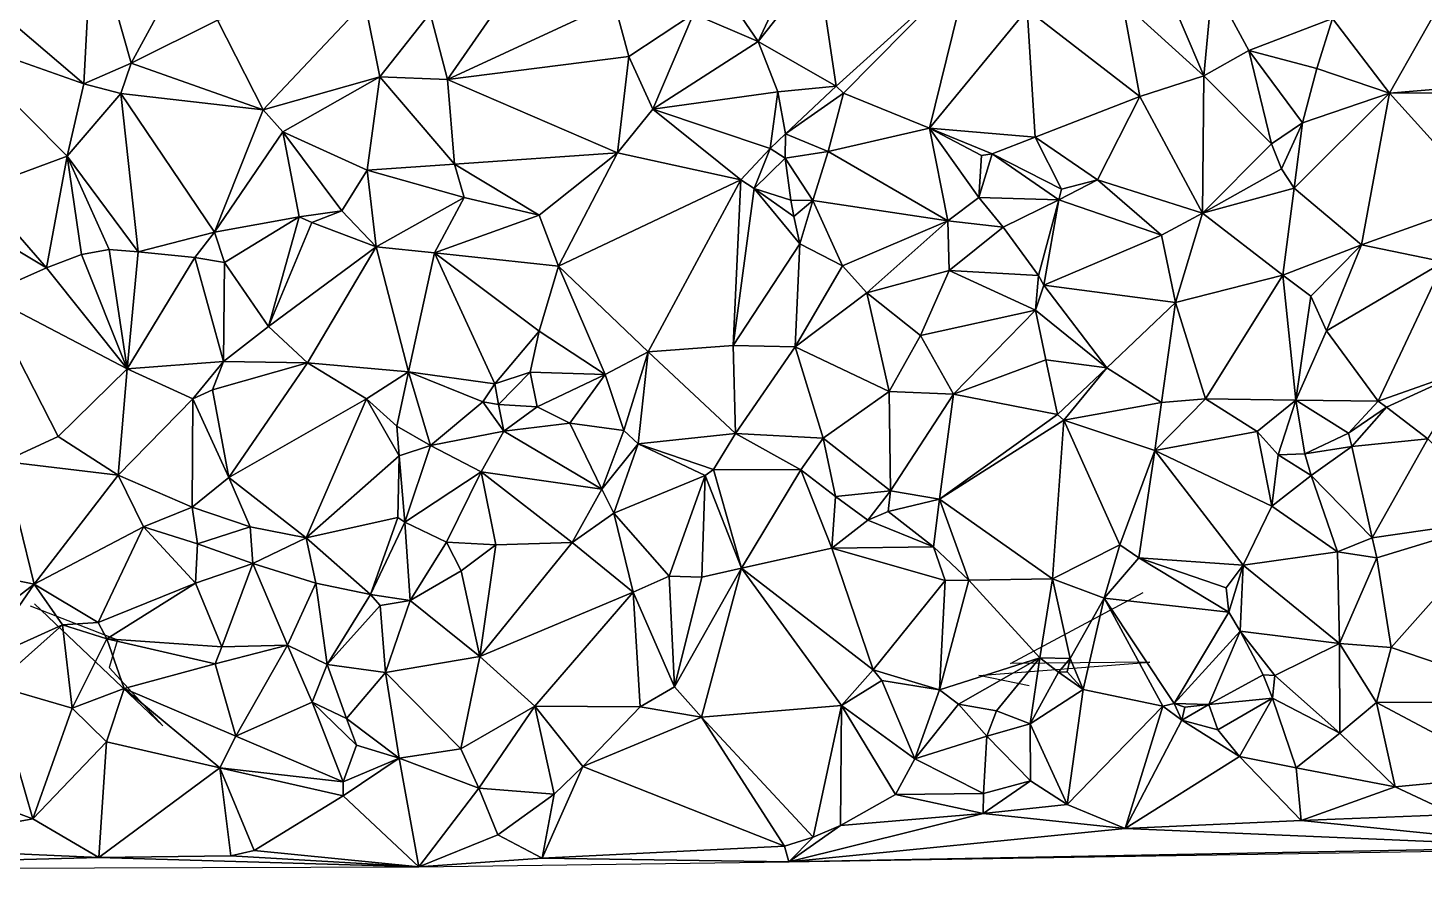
# Model space of a CAD drawing. Header units: metres. Extents: x -15.6 to 15.1, y -15 to 15.
# Drawn here: x -5.18 to 7.87, y -14.97 to -7.11 of the extents above; entities that cross this region are included whole.
import ezdxf

# ---------------------------------------------------------------- set-up
doc = ezdxf.new("R2010")
doc.units = ezdxf.units.M
doc.layers.add('CRACKS', color=1, linetype='Continuous')
doc.layers.add('STREET_MESH', color=7, linetype='Continuous')

msp = doc.modelspace()

# ---------------------------------------------------------------- linework, layer by layer
at = {"layer": 'CRACKS'}
for points in [[(4.179, -13.261, 0.1), (3.707, -13.165, 0.1), (5.307, -13.04, 0.1), (4.003, -13.053, 0.1), (5.244, -12.389, 0.1)], [(-5.161, -12.513, 0.1), (-4.343, -12.832, 0.1), (-4.42, -13.089, 0.1), (-3.921, -13.635, 0.1), (-5.118, -12.495, 0.1)]]:
    msp.add_polyline3d(points, dxfattribs=at)
at = {"layer": 'STREET_MESH'}
for points in [[(-4.581, -6.151), (-5.511, -6.905), (-4.658, -7.631)], [(-4.216, -7.439), (-4.581, -6.151), (-4.658, -7.631)], [(-4.216, -7.439), (-3.813, -6.699), (-4.581, -6.151)], [(-0.45, -6.426), (-1.422, -6.971), (-1.259, -7.591)], [(-0.45, -6.426), (-1.259, -7.591), (0.299, -6.873)], [(2.01, -6.453), (1.178, -6.552), (1.647, -7.237)], [(2.208, -6.527), (2.01, -6.453), (1.647, -7.237)], [(1.178, -6.552), (1.042, -6.978), (1.647, -7.237)], [(2.374, -7.654), (2.208, -6.527), (1.647, -7.237)], [(2.208, -6.527), (2.374, -7.654), (3.621, -6.527)], [(2.374, -7.654), (2.443, -7.72), (3.621, -6.527)], [(2.443, -7.72), (3.247, -8.047), (3.621, -6.527)], [(3.247, -8.047), (4.161, -6.938), (3.621, -6.527)], [(5.053, -6.868), (5.812, -7.558), (5.406, -6.606)], [(5.812, -7.558), (5.894, -6.692), (5.406, -6.606)], [(-3.813, -6.699), (-4.216, -7.439), (-3.408, -7.037)], [(6.233, -7.321), (5.894, -6.692), (5.812, -7.558)], [(5.894, -6.692), (6.233, -7.321), (7.014, -7.022)], [(7.549, -7.721), (8.128, -6.693), (7.014, -7.022)], [(8.128, -6.693), (7.549, -7.721), (8.545, -7.634)], [(-5.511, -6.905), (-5.933, -7.183), (-4.658, -7.631)], [(-2.983, -7.874), (-2.031, -6.87), (-3.408, -7.037)], [(-1.891, -7.568), (-2.031, -6.87), (-2.983, -7.874)], [(-1.891, -7.568), (-1.422, -6.971), (-2.031, -6.87)], [(-1.259, -7.591), (0.437, -7.376), (0.299, -6.873)], [(0.437, -7.376), (1.042, -6.978), (0.299, -6.873)], [(5.212, -7.75), (5.053, -6.868), (4.161, -6.938)], [(5.053, -6.868), (5.212, -7.75), (5.812, -7.558)], [(-4.216, -7.439), (-2.983, -7.874), (-3.408, -7.037)], [(-1.422, -6.971), (-1.891, -7.568), (-1.259, -7.591)], [(1.042, -6.978), (0.437, -7.376), (0.661, -7.869)], [(1.042, -6.978), (0.661, -7.869), (1.647, -7.237)], [(4.161, -6.938), (3.247, -8.047), (4.235, -8.132)], [(5.212, -7.75), (4.161, -6.938), (4.235, -8.132)], [(7.014, -7.022), (6.233, -7.321), (6.868, -7.489)], [(7.549, -7.721), (7.014, -7.022), (6.868, -7.489)], [(-5.933, -7.183), (-4.813, -8.308), (-4.658, -7.631)], [(-5.649, -8.617), (-4.813, -8.308), (-5.933, -7.183)], [(0.661, -7.869), (1.828, -7.708), (1.647, -7.237)], [(1.828, -7.708), (2.374, -7.654), (1.647, -7.237)], [(-4.313, -7.724), (-4.216, -7.439), (-4.658, -7.631)], [(-2.983, -7.874), (-4.216, -7.439), (-4.313, -7.724)], [(-1.259, -7.591), (0.33, -8.276), (0.437, -7.376)], [(0.437, -7.376), (0.33, -8.276), (0.661, -7.869)], [(6.444, -8.193), (6.233, -7.321), (5.812, -7.558)], [(6.233, -7.321), (6.733, -7.997), (6.868, -7.489)], [(6.733, -7.997), (6.233, -7.321), (6.444, -8.193)], [(-1.891, -7.568), (-2.983, -7.874), (-2.799, -8.081)], [(-2.01, -8.44), (-1.891, -7.568), (-2.799, -8.081)], [(-1.891, -7.568), (-2.01, -8.44), (-1.193, -8.384)], [(-1.891, -7.568), (-1.193, -8.384), (-1.259, -7.591)], [(5.212, -7.75), (5.799, -8.843), (5.812, -7.558)], [(5.799, -8.843), (6.444, -8.193), (5.812, -7.558)], [(6.733, -7.997), (7.549, -7.721), (6.868, -7.489)], [(-4.813, -8.308), (-4.313, -7.724), (-4.658, -7.631)], [(-1.259, -7.591), (-1.193, -8.384), (0.33, -8.276)], [(1.901, -8.1), (2.374, -7.654), (1.828, -7.708)], [(2.374, -7.654), (1.901, -8.1), (2.443, -7.72)], [(7.549, -7.721), (8.595, -7.715), (8.545, -7.634)], [(-4.15, -9.203), (-4.313, -7.724), (-4.813, -8.308)], [(-3.437, -9.019), (-2.983, -7.874), (-4.313, -7.724)], [(-4.15, -9.203), (-3.437, -9.019), (-4.313, -7.724)], [(1.757, -8.237), (1.828, -7.708), (0.661, -7.869)], [(1.901, -8.1), (1.828, -7.708), (1.757, -8.237)], [(1.901, -8.1), (2.301, -8.266), (2.443, -7.72)], [(2.301, -8.266), (3.247, -8.047), (2.443, -7.72)], [(4.818, -8.53), (5.212, -7.75), (4.235, -8.132)], [(5.799, -8.843), (5.212, -7.75), (4.818, -8.53)], [(7.285, -9.138), (7.549, -7.721), (6.657, -8.608)], [(7.549, -7.721), (6.733, -7.997), (6.657, -8.608)], [(7.549, -7.721), (7.285, -9.138), (8.451, -8.72)], [(8.595, -7.715), (7.549, -7.721), (8.451, -8.72)], [(-2.983, -7.874), (-3.437, -9.019), (-2.799, -8.081)], [(0.33, -8.276), (1.485, -8.529), (0.661, -7.869)], [(1.485, -8.529), (1.757, -8.237), (0.661, -7.869)], [(-3.437, -9.019), (-2.646, -8.877), (-2.799, -8.081)], [(-2.646, -8.877), (-2.245, -8.821), (-2.799, -8.081)], [(-2.245, -8.821), (-2.01, -8.44), (-2.799, -8.081)], [(3.247, -8.047), (2.301, -8.266), (3.419, -8.913)], [(3.71, -8.696), (3.247, -8.047), (3.419, -8.913)], [(3.71, -8.696), (3.734, -8.302), (3.247, -8.047)], [(3.247, -8.047), (3.833, -8.288), (4.235, -8.132)], [(3.734, -8.302), (3.833, -8.288), (3.247, -8.047)], [(6.537, -8.427), (6.733, -7.997), (6.444, -8.193)], [(6.733, -7.997), (6.537, -8.427), (6.657, -8.608)], [(1.898, -8.328), (1.901, -8.1), (1.757, -8.237)], [(2.301, -8.266), (1.901, -8.1), (1.898, -8.328)], [(3.833, -8.288), (4.481, -8.617), (4.235, -8.132)], [(4.481, -8.617), (4.818, -8.53), (4.235, -8.132)], [(5.799, -8.843), (6.537, -8.427), (6.444, -8.193)], [(-5.649, -8.617), (-5.008, -9.352), (-4.813, -8.308)], [(-4.813, -8.308), (-5.008, -9.352), (-4.679, -9.227)], [(-4.422, -9.18), (-4.813, -8.308), (-4.679, -9.227)], [(-4.422, -9.18), (-4.15, -9.203), (-4.813, -8.308)], [(0.33, -8.276), (-1.193, -8.384), (-0.401, -8.86)], [(-0.222, -9.338), (0.33, -8.276), (-0.401, -8.86)], [(0.33, -8.276), (-0.222, -9.338), (1.485, -8.529)], [(1.485, -8.529), (1.608, -8.61), (1.757, -8.237)], [(1.608, -8.61), (1.898, -8.328), (1.757, -8.237)], [(1.898, -8.328), (1.608, -8.61), (1.952, -8.72)], [(2.156, -8.723), (2.301, -8.266), (1.898, -8.328)], [(2.156, -8.723), (1.898, -8.328), (1.952, -8.72)], [(2.301, -8.266), (2.156, -8.723), (3.419, -8.913)], [(3.833, -8.288), (3.734, -8.302), (3.71, -8.696)], [(3.833, -8.288), (3.71, -8.696), (4.455, -8.717)], [(4.481, -8.617), (3.833, -8.288), (4.455, -8.717)], [(-2.01, -8.44), (-2.245, -8.821), (-1.924, -9.155)], [(-2.01, -8.44), (-1.102, -8.694), (-1.193, -8.384)], [(-1.102, -8.694), (-2.01, -8.44), (-1.924, -9.155)], [(-1.193, -8.384), (-1.102, -8.694), (-0.401, -8.86)], [(6.537, -8.427), (5.799, -8.843), (6.657, -8.608)], [(1.485, -8.529), (-0.222, -9.338), (0.616, -10.139)], [(1.412, -10.08), (1.485, -8.529), (0.616, -10.139)], [(1.412, -10.08), (1.608, -8.61), (1.485, -8.529)], [(1.608, -8.61), (1.412, -10.08), (2.035, -9.127)], [(1.608, -8.61), (1.98, -8.873), (1.952, -8.72)], [(1.98, -8.873), (1.608, -8.61), (2.035, -9.127)], [(4.455, -8.717), (5.416, -9.046), (4.818, -8.53)], [(4.481, -8.617), (4.455, -8.717), (4.818, -8.53)], [(5.416, -9.046), (5.799, -8.843), (4.818, -8.53)], [(5.799, -8.843), (6.551, -9.421), (6.657, -8.608)], [(6.551, -9.421), (7.285, -9.138), (6.657, -8.608)], [(-5.008, -9.352), (-5.649, -8.617), (-5.727, -8.924)], [(-1.38, -9.211), (-1.102, -8.694), (-1.924, -9.155)], [(-1.102, -8.694), (-1.38, -9.211), (-0.401, -8.86)], [(1.98, -8.873), (2.156, -8.723), (1.952, -8.72)], [(2.156, -8.723), (1.98, -8.873), (2.035, -9.127)], [(2.433, -9.335), (2.156, -8.723), (2.035, -9.127)], [(2.156, -8.723), (2.433, -9.335), (3.419, -8.913)], [(3.71, -8.696), (3.419, -8.913), (3.936, -8.974)], [(4.455, -8.717), (3.71, -8.696), (3.936, -8.974)], [(4.266, -9.423), (4.455, -8.717), (3.936, -8.974)], [(4.315, -9.514), (4.455, -8.717), (4.266, -9.423)], [(4.455, -8.717), (4.315, -9.514), (5.416, -9.046)], [(8.451, -8.72), (7.285, -9.138), (8.055, -9.296)], [(-2.527, -8.929), (-2.245, -8.821), (-2.646, -8.877)], [(-2.245, -8.821), (-2.527, -8.929), (-1.924, -9.155)], [(-1.38, -9.211), (-0.222, -9.338), (-0.401, -8.86)], [(5.799, -8.843), (5.416, -9.046), (5.548, -9.678)], [(6.551, -9.421), (5.799, -8.843), (5.548, -9.678)], [(-5.577, -9.606), (-5.008, -9.352), (-5.727, -8.924)], [(-3.437, -9.019), (-3.344, -9.304), (-2.646, -8.877)], [(-2.646, -8.877), (-3.344, -9.304), (-2.931, -9.901)], [(-2.527, -8.929), (-2.646, -8.877), (-2.931, -9.901)], [(-2.527, -8.929), (-2.931, -9.901), (-1.924, -9.155)], [(2.433, -9.335), (2.661, -9.586), (3.419, -8.913)], [(2.661, -9.586), (3.431, -9.379), (3.419, -8.913)], [(3.419, -8.913), (3.431, -9.379), (3.936, -8.974)], [(3.431, -9.379), (4.266, -9.423), (3.936, -8.974)], [(-3.621, -9.257), (-3.437, -9.019), (-4.15, -9.203)], [(-3.621, -9.257), (-3.344, -9.304), (-3.437, -9.019)], [(1.412, -10.08), (1.993, -10.092), (2.035, -9.127)], [(1.993, -10.092), (2.433, -9.335), (2.035, -9.127)], [(5.416, -9.046), (4.315, -9.514), (5.548, -9.678)], [(-4.679, -9.227), (-5.008, -9.352), (-4.253, -10.298)], [(-4.422, -9.18), (-4.679, -9.227), (-4.253, -10.298)], [(-4.15, -9.203), (-4.422, -9.18), (-4.253, -10.298)], [(-3.621, -9.257), (-4.15, -9.203), (-4.253, -10.298)], [(-3.353, -10.227), (-3.621, -9.257), (-4.253, -10.298)], [(-3.344, -9.304), (-3.621, -9.257), (-3.353, -10.227)], [(-1.924, -9.155), (-2.931, -9.901), (-2.567, -10.242)], [(-1.624, -10.324), (-1.924, -9.155), (-2.567, -10.242)], [(-1.624, -10.324), (-1.38, -9.211), (-1.924, -9.155)], [(-1.624, -10.324), (-0.816, -10.436), (-1.38, -9.211)], [(-0.816, -10.436), (-0.402, -9.945), (-1.38, -9.211)], [(-0.402, -9.945), (-0.222, -9.338), (-1.38, -9.211)], [(7.285, -9.138), (6.551, -9.421), (6.811, -9.619)], [(7.285, -9.138), (6.811, -9.619), (6.958, -9.943)], [(7.285, -9.138), (6.958, -9.943), (8.055, -9.296)], [(-5.008, -9.352), (-5.577, -9.606), (-4.253, -10.298)], [(-3.344, -9.304), (-3.353, -10.227), (-2.931, -9.901)], [(-0.402, -9.945), (0.216, -10.35), (-0.222, -9.338)], [(-0.222, -9.338), (0.216, -10.35), (0.616, -10.139)], [(2.661, -9.586), (2.433, -9.335), (1.993, -10.092)], [(3.431, -9.379), (2.661, -9.586), (3.164, -9.985)], [(3.431, -9.379), (3.164, -9.985), (4.237, -9.748)], [(4.266, -9.423), (3.431, -9.379), (4.237, -9.748)], [(6.958, -9.943), (7.442, -10.599), (8.055, -9.296)], [(7.442, -10.599), (8.323, -10.287), (8.055, -9.296)], [(4.315, -9.514), (4.266, -9.423), (4.237, -9.748)], [(4.904, -10.287), (4.315, -9.514), (4.237, -9.748)], [(4.315, -9.514), (4.904, -10.287), (5.548, -9.678)], [(5.828, -10.579), (6.551, -9.421), (5.548, -9.678)], [(5.828, -10.579), (6.672, -10.59), (6.551, -9.421)], [(6.551, -9.421), (6.672, -10.59), (6.811, -9.619)], [(-4.898, -10.931), (-5.577, -9.606), (-5.404, -11.162)], [(-5.577, -9.606), (-4.898, -10.931), (-4.253, -10.298)], [(2.661, -9.586), (1.993, -10.092), (2.869, -10.509)], [(3.164, -9.985), (2.661, -9.586), (2.869, -10.509)], [(6.811, -9.619), (6.672, -10.59), (6.958, -9.943)], [(3.164, -9.985), (3.471, -10.534), (4.237, -9.748)], [(3.471, -10.534), (4.334, -10.214), (4.237, -9.748)], [(4.334, -10.214), (4.904, -10.287), (4.237, -9.748)], [(4.904, -10.287), (5.416, -10.611), (5.548, -9.678)], [(5.416, -10.611), (5.828, -10.579), (5.548, -9.678)], [(-2.931, -9.901), (-3.353, -10.227), (-2.567, -10.242)], [(-0.486, -10.329), (-0.402, -9.945), (-0.816, -10.436)], [(-0.486, -10.329), (0.216, -10.35), (-0.402, -9.945)], [(3.471, -10.534), (3.164, -9.985), (2.869, -10.509)], [(6.672, -10.59), (7.442, -10.599), (6.958, -9.943)], [(0.216, -10.35), (0.39, -10.875), (0.616, -10.139)], [(0.39, -10.875), (0.525, -10.998), (0.616, -10.139)], [(0.525, -10.998), (1.434, -10.902), (0.616, -10.139)], [(1.434, -10.902), (1.412, -10.08), (0.616, -10.139)], [(1.993, -10.092), (1.412, -10.08), (1.434, -10.902)], [(2.253, -10.944), (1.993, -10.092), (1.434, -10.902)], [(1.993, -10.092), (2.253, -10.944), (2.869, -10.509)], [(-4.898, -10.931), (-4.338, -11.291), (-4.253, -10.298)], [(-4.338, -11.291), (-3.638, -10.578), (-4.253, -10.298)], [(-3.638, -10.578), (-3.353, -10.227), (-4.253, -10.298)], [(-3.455, -10.492), (-3.353, -10.227), (-3.638, -10.578)], [(-3.353, -10.227), (-3.455, -10.492), (-2.567, -10.242)], [(-3.455, -10.492), (-3.304, -11.314), (-2.567, -10.242)], [(-3.304, -11.314), (-2.017, -10.578), (-2.567, -10.242)], [(-2.017, -10.578), (-1.624, -10.324), (-2.567, -10.242)], [(4.444, -10.723), (4.334, -10.214), (3.471, -10.534)], [(4.334, -10.214), (4.444, -10.723), (4.904, -10.287)], [(4.444, -10.723), (4.502, -10.778), (4.904, -10.287)], [(4.502, -10.778), (5.416, -10.611), (4.904, -10.287)], [(8.323, -10.287), (7.442, -10.599), (7.519, -10.656)], [(7.907, -10.952), (8.323, -10.287), (7.519, -10.656)], [(-1.731, -10.832), (-1.624, -10.324), (-2.017, -10.578)], [(-1.731, -10.832), (-1.416, -11.015), (-1.624, -10.324)], [(-1.624, -10.324), (-0.928, -10.607), (-0.816, -10.436)], [(-1.416, -11.015), (-0.928, -10.607), (-1.624, -10.324)], [(-0.928, -10.607), (-0.782, -10.63), (-0.816, -10.436)], [(-0.782, -10.63), (-0.486, -10.329), (-0.816, -10.436)], [(-0.486, -10.329), (-0.782, -10.63), (-0.421, -10.651)], [(0.216, -10.35), (-0.486, -10.329), (-0.421, -10.651)], [(0.216, -10.35), (-0.421, -10.651), (-0.116, -10.805)], [(0.39, -10.875), (0.216, -10.35), (-0.116, -10.805)], [(-3.304, -11.314), (-3.455, -10.492), (-3.638, -10.578)], [(2.253, -10.944), (2.884, -11.438), (2.869, -10.509)], [(2.884, -11.438), (3.471, -10.534), (2.869, -10.509)], [(3.341, -11.514), (3.471, -10.534), (2.884, -11.438)], [(3.341, -11.514), (4.444, -10.723), (3.471, -10.534)], [(-3.646, -11.59), (-3.638, -10.578), (-4.338, -11.291)], [(-3.646, -11.59), (-3.304, -11.314), (-3.638, -10.578)], [(-3.304, -11.314), (-2.581, -11.876), (-2.017, -10.578)], [(-2.017, -10.578), (-2.581, -11.876), (-1.711, -11.109)], [(-1.731, -10.832), (-2.017, -10.578), (-1.711, -11.109)], [(-0.733, -10.879), (-0.928, -10.607), (-1.416, -11.015)], [(-0.733, -10.879), (-0.782, -10.63), (-0.928, -10.607)], [(-0.782, -10.63), (-0.733, -10.879), (-0.421, -10.651)], [(-0.421, -10.651), (-0.733, -10.879), (-0.116, -10.805)], [(5.416, -10.611), (4.502, -10.778), (5.354, -11.061)], [(5.828, -10.579), (5.416, -10.611), (5.354, -11.061)], [(6.311, -10.883), (5.828, -10.579), (5.354, -11.061)], [(6.311, -10.883), (6.672, -10.59), (5.828, -10.579)], [(6.672, -10.59), (6.311, -10.883), (6.507, -11.102)], [(6.755, -11.091), (6.672, -10.59), (6.507, -11.102)], [(6.672, -10.59), (7.164, -10.897), (7.442, -10.599)], [(6.672, -10.59), (6.755, -11.091), (7.164, -10.897)], [(7.442, -10.599), (7.164, -10.897), (7.519, -10.656)], [(7.164, -10.897), (7.194, -11.024), (7.519, -10.656)], [(7.194, -11.024), (7.907, -10.952), (7.519, -10.656)], [(-1.416, -11.015), (-1.731, -10.832), (-1.711, -11.109)], [(-0.733, -10.879), (0.185, -11.423), (-0.116, -10.805)], [(0.185, -11.423), (0.39, -10.875), (-0.116, -10.805)], [(4.502, -10.778), (4.444, -10.723), (3.341, -11.514)], [(4.397, -12.259), (4.502, -10.778), (3.341, -11.514)], [(4.502, -10.778), (4.397, -12.259), (5.025, -11.942)], [(4.502, -10.778), (5.025, -11.942), (5.354, -11.061)], [(-4.338, -11.291), (-4.898, -10.931), (-5.404, -11.162)], [(-0.733, -10.879), (-1.416, -11.015), (-0.943, -11.259)], [(0.185, -11.423), (-0.733, -10.879), (-0.943, -11.259)], [(0.39, -10.875), (0.185, -11.423), (0.525, -10.998)], [(0.525, -10.998), (1.227, -11.239), (1.434, -10.902)], [(1.227, -11.239), (2.046, -11.242), (1.434, -10.902)], [(2.046, -11.242), (2.253, -10.944), (1.434, -10.902)], [(2.046, -11.242), (2.368, -11.492), (2.253, -10.944)], [(2.368, -11.492), (2.884, -11.438), (2.253, -10.944)], [(6.447, -11.581), (6.311, -10.883), (5.354, -11.061)], [(6.311, -10.883), (6.447, -11.581), (6.507, -11.102)], [(7.164, -10.897), (6.755, -11.091), (7.194, -11.024)], [(7.907, -10.952), (7.194, -11.024), (7.384, -11.878)], [(8.636, -11.696), (7.907, -10.952), (7.384, -11.878)], [(-1.659, -11.732), (-1.416, -11.015), (-1.711, -11.109)], [(-0.943, -11.259), (-1.416, -11.015), (-1.659, -11.732)], [(0.185, -11.423), (0.296, -11.647), (0.525, -10.998)], [(0.296, -11.647), (1.151, -11.294), (0.525, -10.998)], [(1.151, -11.294), (1.227, -11.239), (0.525, -10.998)], [(5.025, -11.942), (5.205, -12.063), (5.354, -11.061)], [(5.205, -12.063), (6.18, -12.132), (5.354, -11.061)], [(6.18, -12.132), (6.447, -11.581), (5.354, -11.061)], [(6.816, -11.294), (6.755, -11.091), (6.507, -11.102)], [(6.755, -11.091), (6.816, -11.294), (7.194, -11.024)], [(7.194, -11.024), (6.816, -11.294), (7.384, -11.878)], [(-6.734, -11.977), (-5.123, -12.309), (-5.404, -11.162)], [(-5.123, -12.309), (-4.338, -11.291), (-5.404, -11.162)], [(-2.581, -11.876), (-1.724, -11.686), (-1.711, -11.109)], [(-1.724, -11.686), (-1.659, -11.732), (-1.711, -11.109)], [(6.447, -11.581), (6.816, -11.294), (6.507, -11.102)], [(-4.338, -11.291), (-5.123, -12.309), (-4.1, -11.774)], [(-3.646, -11.59), (-4.338, -11.291), (-4.1, -11.774)], [(-3.304, -11.314), (-3.646, -11.59), (-3.103, -11.773)], [(-2.581, -11.876), (-3.304, -11.314), (-3.103, -11.773)], [(-1.268, -11.919), (-0.943, -11.259), (-1.659, -11.732)], [(-0.943, -11.259), (-1.268, -11.919), (-0.807, -11.944)], [(-0.093, -11.92), (-0.943, -11.259), (-0.807, -11.944)], [(-0.093, -11.92), (0.185, -11.423), (-0.943, -11.259)], [(0.296, -11.647), (0.813, -12.234), (1.151, -11.294)], [(1.151, -11.294), (0.813, -12.234), (1.118, -12.244)], [(1.489, -12.16), (1.151, -11.294), (1.118, -12.244)], [(1.227, -11.239), (1.151, -11.294), (1.489, -12.16)], [(2.046, -11.242), (1.227, -11.239), (1.489, -12.16)], [(2.046, -11.242), (1.489, -12.16), (2.333, -11.975)], [(2.368, -11.492), (2.046, -11.242), (2.333, -11.975)], [(6.816, -11.294), (6.447, -11.581), (7.061, -12.009)], [(6.816, -11.294), (7.061, -12.009), (7.384, -11.878)], [(0.296, -11.647), (0.185, -11.423), (-0.093, -11.92)], [(2.368, -11.492), (2.67, -11.712), (2.884, -11.438)], [(2.67, -11.712), (2.862, -11.632), (2.884, -11.438)], [(2.862, -11.632), (3.341, -11.514), (2.884, -11.438)], [(-3.596, -11.933), (-3.646, -11.59), (-4.1, -11.774)], [(-3.646, -11.59), (-3.596, -11.933), (-3.103, -11.773)], [(2.67, -11.712), (2.368, -11.492), (2.333, -11.975)], [(2.862, -11.632), (3.284, -11.962), (3.341, -11.514)], [(3.284, -11.962), (3.614, -12.274), (3.341, -11.514)], [(3.614, -12.274), (4.397, -12.259), (3.341, -11.514)], [(6.447, -11.581), (6.18, -12.132), (7.061, -12.009)], [(-1.979, -12.406), (-1.724, -11.686), (-2.581, -11.876)], [(-1.724, -11.686), (-1.979, -12.406), (-1.659, -11.732)], [(-1.979, -12.406), (-1.609, -12.464), (-1.659, -11.732)], [(-1.609, -12.464), (-1.268, -11.919), (-1.659, -11.732)], [(0.296, -11.647), (-0.093, -11.92), (0.477, -12.384)], [(0.813, -12.234), (0.296, -11.647), (0.477, -12.384)], [(3.284, -11.962), (2.67, -11.712), (2.333, -11.975)], [(3.284, -11.962), (2.862, -11.632), (2.67, -11.712)], [(7.428, -12.065), (8.636, -11.696), (7.384, -11.878)], [(8.636, -11.696), (7.428, -12.065), (7.563, -12.902)], [(9.046, -13.406), (8.636, -11.696), (7.563, -12.902)], [(-5.123, -12.309), (-4.525, -12.669), (-4.1, -11.774)], [(-4.525, -12.669), (-3.614, -12.301), (-4.1, -11.774)], [(-3.614, -12.301), (-3.596, -11.933), (-4.1, -11.774)], [(-3.596, -11.933), (-3.079, -12.117), (-3.103, -11.773)], [(-3.079, -12.117), (-2.581, -11.876), (-3.103, -11.773)], [(-3.079, -12.117), (-2.489, -12.301), (-2.581, -11.876)], [(-2.489, -12.301), (-1.979, -12.406), (-2.581, -11.876)], [(-6.734, -11.977), (-5.984, -12.97), (-5.123, -12.309)], [(-3.614, -12.301), (-3.079, -12.117), (-3.596, -11.933)], [(-1.268, -11.919), (-1.609, -12.464), (-1.13, -12.187)], [(-1.268, -11.919), (-1.13, -12.187), (-0.807, -11.944)], [(-1.13, -12.187), (-0.957, -12.985), (-0.807, -11.944)], [(-0.957, -12.985), (-0.093, -11.92), (-0.807, -11.944)], [(-0.093, -11.92), (-0.957, -12.985), (0.477, -12.384)], [(1.489, -12.16), (2.721, -13.11), (2.333, -11.975)], [(3.393, -12.275), (3.284, -11.962), (2.333, -11.975)], [(2.721, -13.11), (3.393, -12.275), (2.333, -11.975)], [(3.614, -12.274), (3.284, -11.962), (3.393, -12.275)], [(5.025, -11.942), (4.397, -12.259), (4.881, -12.44)], [(5.205, -12.063), (5.025, -11.942), (4.881, -12.44)], [(7.061, -12.009), (7.428, -12.065), (7.384, -11.878)], [(-3.614, -12.301), (-3.369, -12.897), (-3.079, -12.117)], [(-3.079, -12.117), (-3.369, -12.897), (-2.754, -12.882)], [(-2.489, -12.301), (-3.079, -12.117), (-2.754, -12.882)], [(6.045, -12.572), (5.205, -12.063), (4.881, -12.44)], [(6.02, -12.345), (5.205, -12.063), (6.045, -12.572)], [(6.02, -12.345), (6.18, -12.132), (5.205, -12.063)], [(6.18, -12.132), (6.02, -12.345), (6.045, -12.572)], [(6.153, -12.75), (6.18, -12.132), (6.045, -12.572)], [(6.153, -12.75), (7.081, -12.866), (6.18, -12.132)], [(6.18, -12.132), (7.081, -12.866), (7.061, -12.009)], [(7.081, -12.866), (7.428, -12.065), (7.061, -12.009)], [(7.428, -12.065), (7.081, -12.866), (7.563, -12.902)], [(-1.609, -12.464), (-0.957, -12.985), (-1.13, -12.187)], [(0.862, -13.271), (0.813, -12.234), (0.477, -12.384)], [(0.813, -12.234), (0.862, -13.271), (1.118, -12.244)], [(0.862, -13.271), (1.489, -12.16), (1.118, -12.244)], [(0.862, -13.271), (1.117, -13.555), (1.489, -12.16)], [(1.117, -13.555), (2.426, -13.445), (1.489, -12.16)], [(1.489, -12.16), (2.426, -13.445), (2.721, -13.11)], [(4.397, -12.259), (3.614, -12.274), (4.28, -12.999)], [(4.562, -13.004), (4.397, -12.259), (4.28, -12.999)], [(4.397, -12.259), (4.562, -13.004), (4.881, -12.44)], [(-5.123, -12.309), (-5.984, -12.97), (-5.623, -13.037)], [(-4.858, -12.691), (-5.123, -12.309), (-5.623, -13.037)], [(-4.858, -12.691), (-4.525, -12.669), (-5.123, -12.309)], [(-3.614, -12.301), (-4.525, -12.669), (-4.442, -12.821)], [(-3.369, -12.897), (-3.614, -12.301), (-4.442, -12.821)], [(-2.385, -13.062), (-2.489, -12.301), (-2.754, -12.882)], [(-1.979, -12.406), (-2.489, -12.301), (-2.385, -13.062)], [(-0.957, -12.985), (-0.442, -13.45), (0.477, -12.384)], [(-0.442, -13.45), (0.544, -13.457), (0.477, -12.384)], [(0.544, -13.457), (0.862, -13.271), (0.477, -12.384)], [(3.393, -12.275), (2.721, -13.11), (3.34, -13.299)], [(3.614, -12.274), (3.393, -12.275), (3.34, -13.299)], [(4.28, -12.999), (3.614, -12.274), (3.34, -13.299)], [(-1.979, -12.406), (-2.385, -13.062), (-1.888, -12.51)], [(-2.385, -13.062), (-1.837, -13.136), (-1.888, -12.51)], [(-1.609, -12.464), (-1.979, -12.406), (-1.888, -12.51)], [(-1.837, -13.136), (-1.609, -12.464), (-1.888, -12.51)], [(-1.609, -12.464), (-1.837, -13.136), (-0.957, -12.985)], [(4.562, -13.004), (4.684, -13.296), (4.881, -12.44)], [(4.684, -13.296), (5.43, -13.451), (4.881, -12.44)], [(5.534, -13.427), (6.045, -12.572), (4.881, -12.44)], [(5.43, -13.451), (5.534, -13.427), (4.881, -12.44)], [(5.534, -13.427), (6.153, -12.75), (6.045, -12.572)], [(-5.498, -13.257), (-4.858, -12.691), (-5.623, -13.037)], [(-4.767, -13.468), (-4.858, -12.691), (-5.498, -13.257)], [(-4.525, -12.669), (-4.858, -12.691), (-4.442, -12.821)], [(-4.858, -12.691), (-4.767, -13.468), (-4.442, -12.821)], [(5.86, -13.435), (6.153, -12.75), (5.534, -13.427)], [(6.365, -13.159), (6.153, -12.75), (5.86, -13.435)], [(7.081, -12.866), (6.153, -12.75), (6.476, -13.165)], [(6.153, -12.75), (6.365, -13.159), (6.476, -13.165)], [(-4.767, -13.468), (-4.281, -13.287), (-4.442, -12.821)], [(-3.43, -13.056), (-3.369, -12.897), (-4.442, -12.821)], [(-4.281, -13.287), (-3.43, -13.056), (-4.442, -12.821)], [(-3.369, -12.897), (-3.43, -13.056), (-2.754, -12.882)], [(-3.43, -13.056), (-3.236, -13.73), (-2.754, -12.882)], [(-3.236, -13.73), (-2.524, -13.414), (-2.754, -12.882)], [(-2.524, -13.414), (-2.385, -13.062), (-2.754, -12.882)], [(7.084, -13.704), (7.081, -12.866), (6.476, -13.165)], [(7.563, -12.902), (7.081, -12.866), (7.425, -13.415)], [(7.081, -12.866), (7.084, -13.704), (7.425, -13.415)], [(9.046, -13.406), (7.563, -12.902), (7.425, -13.415)], [(-1.837, -13.136), (-1.133, -13.85), (-0.957, -12.985)], [(-0.957, -12.985), (-1.133, -13.85), (-0.442, -13.45)], [(3.517, -13.432), (4.28, -12.999), (3.34, -13.299)], [(3.517, -13.432), (3.874, -13.493), (4.28, -12.999)], [(4.28, -12.999), (3.874, -13.493), (4.188, -13.616)], [(4.452, -13.132), (4.28, -12.999), (4.188, -13.616)], [(4.452, -13.132), (4.562, -13.004), (4.28, -12.999)], [(4.452, -13.132), (4.535, -13.131), (4.562, -13.004)], [(4.535, -13.131), (4.684, -13.296), (4.562, -13.004)], [(-4.281, -13.287), (-3.236, -13.73), (-3.43, -13.056)], [(-2.385, -13.062), (-2.524, -13.414), (-2.204, -13.565)], [(-1.837, -13.136), (-2.385, -13.062), (-2.204, -13.565)], [(-1.837, -13.136), (-2.204, -13.565), (-1.709, -13.938)], [(-1.133, -13.85), (-1.837, -13.136), (-1.709, -13.938)], [(2.426, -13.445), (2.801, -13.212), (2.721, -13.11)], [(2.721, -13.11), (2.801, -13.212), (3.34, -13.299)], [(4.684, -13.296), (4.452, -13.132), (4.188, -13.616)], [(4.452, -13.132), (4.684, -13.296), (4.535, -13.131)], [(6.454, -13.377), (6.365, -13.159), (5.86, -13.435)], [(6.365, -13.159), (6.454, -13.377), (6.476, -13.165)], [(6.454, -13.377), (7.084, -13.704), (6.476, -13.165)], [(-5.136, -14.504), (-5.498, -13.257), (-6.082, -14.155)], [(-4.767, -13.468), (-5.498, -13.257), (-5.136, -14.504)], [(-4.446, -13.785), (-4.281, -13.287), (-4.767, -13.468)], [(-4.281, -13.287), (-4.446, -13.785), (-3.387, -14.028)], [(-3.236, -13.73), (-4.281, -13.287), (-3.387, -14.028)], [(1.117, -13.555), (0.862, -13.271), (0.544, -13.457)], [(2.801, -13.212), (2.426, -13.445), (3.109, -13.942)], [(2.801, -13.212), (3.109, -13.942), (3.34, -13.299)], [(3.109, -13.942), (3.517, -13.432), (3.34, -13.299)], [(4.533, -14.369), (4.684, -13.296), (4.188, -13.616)], [(4.684, -13.296), (4.533, -14.369), (5.43, -13.451)], [(-3.236, -13.73), (-2.233, -14.157), (-2.524, -13.414)], [(-2.524, -13.414), (-2.108, -13.816), (-2.204, -13.565)], [(-2.524, -13.414), (-2.233, -14.157), (-2.108, -13.816)], [(3.517, -13.432), (3.109, -13.942), (3.782, -13.731)], [(3.874, -13.493), (3.517, -13.432), (3.782, -13.731)], [(5.605, -13.583), (5.534, -13.427), (5.43, -13.451)], [(5.605, -13.583), (5.635, -13.46), (5.534, -13.427)], [(5.635, -13.46), (5.86, -13.435), (5.534, -13.427)], [(5.86, -13.435), (5.635, -13.46), (5.605, -13.583)], [(5.944, -13.672), (5.86, -13.435), (5.605, -13.583)], [(5.944, -13.672), (6.454, -13.377), (5.86, -13.435)], [(6.454, -13.377), (5.944, -13.672), (6.146, -13.921)], [(6.676, -14.026), (6.454, -13.377), (6.146, -13.921)], [(7.084, -13.704), (6.454, -13.377), (6.676, -14.026)], [(7.425, -13.415), (7.084, -13.704), (7.602, -14.205)], [(9.046, -13.406), (7.425, -13.415), (8.711, -14.098)], [(8.711, -14.098), (7.425, -13.415), (7.602, -14.205)], [(-4.446, -13.785), (-4.767, -13.468), (-5.136, -14.504)], [(-2.204, -13.565), (-2.108, -13.816), (-1.709, -13.938)], [(-0.442, -13.45), (-1.133, -13.85), (-0.967, -14.216)], [(-0.442, -13.45), (-0.967, -14.216), (-0.263, -14.272)], [(-0.442, -13.45), (-0.263, -14.272), (0.006, -14.015)], [(-0.442, -13.45), (0.006, -14.015), (0.544, -13.457)], [(0.006, -14.015), (1.117, -13.555), (0.544, -13.457)], [(1.893, -14.761), (1.117, -13.555), (0.006, -14.015)], [(2.159, -14.676), (2.426, -13.445), (1.117, -13.555)], [(1.893, -14.761), (2.159, -14.676), (1.117, -13.555)], [(2.426, -13.445), (2.159, -14.676), (2.414, -14.568)], [(2.426, -13.445), (2.414, -14.568), (2.929, -14.277)], [(3.109, -13.942), (2.426, -13.445), (2.929, -14.277)], [(3.874, -13.493), (3.782, -13.731), (4.188, -13.616)], [(5.43, -13.451), (4.533, -14.369), (5.077, -14.593)], [(5.605, -13.583), (5.43, -13.451), (5.077, -14.593)], [(3.782, -13.731), (4.192, -14.15), (4.188, -13.616)], [(4.192, -14.15), (4.533, -14.369), (4.188, -13.616)], [(6.146, -13.921), (5.605, -13.583), (5.077, -14.593)], [(5.944, -13.672), (5.605, -13.583), (6.146, -13.921)], [(-4.446, -13.785), (-5.136, -14.504), (-4.519, -14.866)], [(-3.387, -14.028), (-4.446, -13.785), (-4.519, -14.866)], [(-2.233, -14.157), (-3.236, -13.73), (-3.387, -14.028)], [(-2.108, -13.816), (-2.233, -14.157), (-1.709, -13.938)], [(3.109, -13.942), (3.752, -14.268), (3.782, -13.731)], [(3.752, -14.268), (4.192, -14.15), (3.782, -13.731)], [(7.084, -13.704), (6.676, -14.026), (7.602, -14.205)], [(-1.709, -13.938), (-2.233, -14.29), (-1.526, -14.953)], [(-2.233, -14.157), (-2.233, -14.29), (-1.709, -13.938)], [(-0.967, -14.216), (-1.133, -13.85), (-1.709, -13.938)], [(-0.967, -14.216), (-1.709, -13.938), (-1.526, -14.953)], [(3.752, -14.268), (3.109, -13.942), (2.929, -14.277)], [(6.721, -14.52), (6.146, -13.921), (5.077, -14.593)], [(6.721, -14.52), (6.676, -14.026), (6.146, -13.921)], [(-3.387, -14.028), (-4.519, -14.866), (-3.285, -14.85)], [(-3.065, -14.799), (-3.387, -14.028), (-3.285, -14.85)], [(-2.233, -14.29), (-3.387, -14.028), (-3.065, -14.799)], [(-2.233, -14.157), (-3.387, -14.028), (-2.233, -14.29)], [(-0.263, -14.272), (-0.373, -14.872), (0.006, -14.015)], [(-0.373, -14.872), (1.893, -14.761), (0.006, -14.015)], [(6.676, -14.026), (6.721, -14.52), (7.602, -14.205)], [(-6.608, -14.771), (-5.136, -14.504), (-6.082, -14.155)], [(-0.967, -14.216), (-1.526, -14.953), (-0.787, -14.654)], [(-0.263, -14.272), (-0.967, -14.216), (-0.787, -14.654)], [(4.533, -14.369), (4.192, -14.15), (3.749, -14.454)], [(4.192, -14.15), (3.752, -14.268), (3.749, -14.454)], [(6.721, -14.52), (8.153, -14.463), (7.602, -14.205)], [(8.153, -14.463), (8.711, -14.098), (7.602, -14.205)], [(-2.233, -14.29), (-3.065, -14.799), (-1.526, -14.953)], [(-0.373, -14.872), (-0.263, -14.272), (-0.787, -14.654)], [(2.929, -14.277), (2.414, -14.568), (3.749, -14.454)], [(3.752, -14.268), (2.929, -14.277), (3.749, -14.454)], [(3.749, -14.454), (1.932, -14.905), (5.077, -14.593)], [(3.749, -14.454), (2.414, -14.568), (1.932, -14.905)], [(4.533, -14.369), (3.749, -14.454), (5.077, -14.593)], [(8.153, -14.463), (6.721, -14.52), (9.186, -14.769)], [(-5.136, -14.504), (-6.608, -14.771), (-4.519, -14.866)], [(2.414, -14.568), (2.159, -14.676), (1.932, -14.905)], [(1.932, -14.905), (9.186, -14.769), (5.077, -14.593)], [(9.186, -14.769), (6.721, -14.52), (5.077, -14.593)], [(-1.526, -14.953), (-0.373, -14.872), (-0.787, -14.654)], [(2.159, -14.676), (1.893, -14.761), (1.932, -14.905)], [(1.932, -14.905), (14.129, -14.706), (9.186, -14.769)], [(-4.519, -14.866), (-6.608, -14.771), (-8.607, -14.974)], [(-1.526, -14.953), (-4.519, -14.866), (-8.607, -14.974)], [(-4.519, -14.866), (-1.526, -14.953), (-3.285, -14.85)], [(-1.526, -14.953), (-3.065, -14.799), (-3.285, -14.85)], [(-0.373, -14.872), (-1.526, -14.953), (1.932, -14.905)], [(1.893, -14.761), (-0.373, -14.872), (1.932, -14.905)]]:
    msp.add_3dface(points, dxfattribs=at)

doc.saveas('drawing.dxf')
